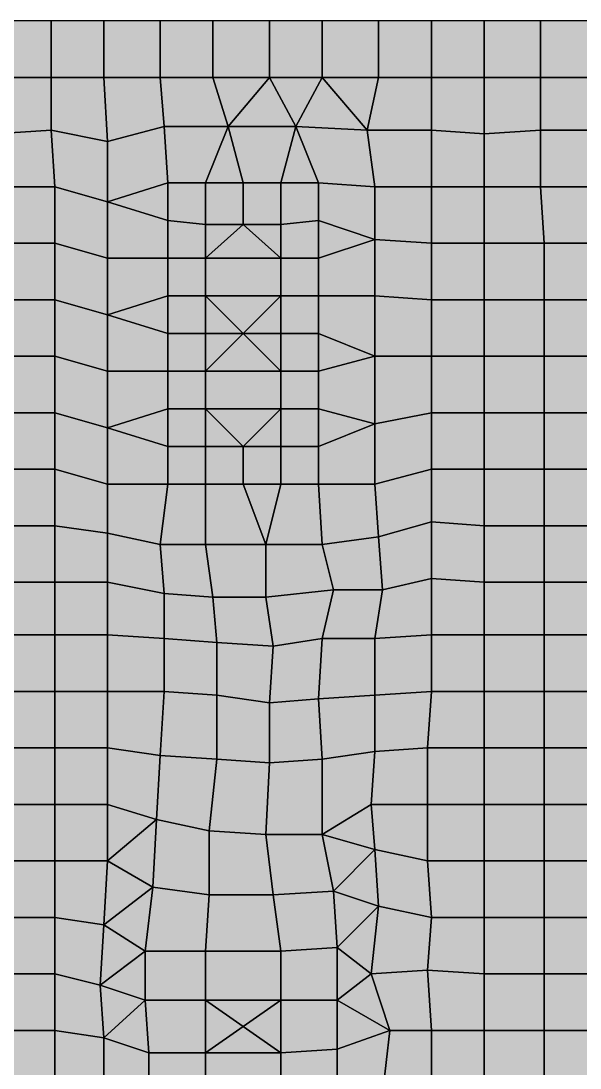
# Model space of a CAD drawing. Header units: metres. Extents: x -7480 to 79269, y -9100 to 45880.
# Drawn here: x 10060 to 13030, y 39020 to 44580 of the extents above; entities that cross this region are included whole.
import ezdxf

# ---------------------------------------------------------------- set-up
doc = ezdxf.new("R2010")
doc.units = ezdxf.units.M
doc.layers.add('COLOR_1', color=1, linetype='Continuous')
doc.layers.add('COLOR_181', color=181, linetype='Continuous')

msp = doc.modelspace()

# ---------------------------------------------------------------- hatches: boundary and pattern name
at = {"layer": 'COLOR_1'}
for points in [[(10840, 42120), (11040, 42120), (11040, 42320), (10840, 42320)], [(11040, 42120), (11240, 42120), (11240, 42320), (11040, 42320)], [(11240, 42120), (11440, 42120), (11440, 42320), (11240, 42320)], [(11440, 42120), (11640, 42120), (11640, 42320), (11440, 42320)], [(10500, 39780), (10720, 39640), (10760, 39980)], [(10720, 39640), (11040, 39640), (11060, 39940), (10760, 39980)], [(11040, 39640), (11440, 39640), (11400, 39940), (11060, 39940)], [(11400, 39940), (11440, 39640), (11740, 39660), (11720, 39960)], [(11720, 39960), (11740, 39660), (11960, 39880)], [(11740, 39660), (11920, 39520), (11960, 39880)], [(10480, 39460), (10720, 39640), (10500, 39780)], [(11740, 39380), (11920, 39520), (11740, 39660)], [(10480, 39460), (10720, 39380), (10720, 39640)], [(10720, 39380), (11040, 39380), (11040, 39640), (10720, 39640)], [(11740, 38840), (11980, 38880), (12020, 39220), (11740, 39120)], [(11980, 38880), (12240, 38940), (12240, 39220), (12020, 39220)], [(12240, 38940), (12520, 38940), (12520, 39220), (12240, 39220)], [(11440, 38840), (11740, 38840), (11740, 39120), (11440, 39100)]]:
    msp.add_hatch(color=256, dxfattribs=at).paths.add_polyline_path(points)
at = {"layer": 'COLOR_181'}
for points in [[(9920, 44280), (10220, 44280), (10220, 44580), (9920, 44580)], [(10220, 44280), (10500, 44280), (10500, 44580), (10220, 44580)], [(10500, 44280), (10800, 44280), (10800, 44580), (10500, 44580)], [(10800, 44280), (11080, 44280), (11080, 44580), (10800, 44580)], [(11080, 44280), (11380, 44280), (11380, 44580), (11080, 44580)], [(11380, 44280), (11660, 44280), (11660, 44580), (11380, 44580)], [(11660, 44280), (11960, 44280), (11960, 44580), (11660, 44580)], [(11960, 44280), (12240, 44280), (12240, 44580), (11960, 44580)], [(12240, 44280), (12520, 44280), (12520, 44580), (12240, 44580)], [(12520, 44280), (12820, 44280), (12820, 44580), (12520, 44580)], [(12820, 44280), (13120, 44280), (13120, 44580), (12820, 44580)], [(9920, 43980), (10220, 44000), (10220, 44280), (9920, 44280)], [(10220, 44000), (10520, 43940), (10500, 44280), (10220, 44280)], [(10500, 44280), (10520, 43940), (10820, 44020), (10800, 44280)], [(10800, 44280), (10820, 44020), (11160, 44020), (11080, 44280)], [(11080, 44280), (11160, 44020), (11380, 44280)], [(11160, 44020), (11520, 44020), (11380, 44280)], [(11380, 44280), (11520, 44020), (11660, 44280)], [(11520, 44020), (11900, 44000), (11660, 44280)], [(11660, 44280), (11900, 44000), (11960, 44280)], [(11900, 44000), (12240, 44000), (12240, 44280), (11960, 44280)], [(12240, 44000), (12520, 43980), (12520, 44280), (12240, 44280)], [(12520, 43980), (12820, 44000), (12820, 44280), (12520, 44280)], [(12820, 44000), (13120, 44000), (13120, 44280), (12820, 44280)], [(9920, 43700), (10240, 43700), (10220, 44000), (9920, 43980)], [(10220, 44000), (10240, 43700), (10520, 43620), (10520, 43940)], [(10520, 43620), (10840, 43720), (10820, 44020), (10520, 43940)], [(10820, 44020), (10840, 43720), (11040, 43720), (11160, 44020)], [(11040, 43720), (11240, 43720), (11160, 44020)], [(11160, 44020), (11240, 43720), (11440, 43720), (11520, 44020)], [(11440, 43720), (11640, 43720), (11520, 44020)], [(11520, 44020), (11640, 43720), (11940, 43700), (11900, 44000)], [(11900, 44000), (11940, 43700), (12240, 43700), (12240, 44000)], [(12240, 43700), (12520, 43700), (12520, 43980), (12240, 44000)], [(12520, 43700), (12820, 43700), (12820, 44000), (12520, 43980)], [(12820, 43700), (13120, 43700), (13120, 44000), (12820, 44000)], [(10520, 43620), (10840, 43520), (10840, 43720)], [(10840, 43520), (11040, 43500), (11040, 43720), (10840, 43720)], [(11040, 43500), (11240, 43500), (11240, 43720), (11040, 43720)], [(11240, 43500), (11440, 43500), (11440, 43720), (11240, 43720)], [(11440, 43500), (11640, 43520), (11640, 43720), (11440, 43720)], [(11640, 43520), (11940, 43420), (11940, 43700), (11640, 43720)], [(9920, 43400), (10240, 43400), (10240, 43700), (9920, 43700)], [(10240, 43400), (10520, 43320), (10520, 43620), (10240, 43700)], [(11940, 43420), (12240, 43400), (12240, 43700), (11940, 43700)], [(12240, 43400), (12520, 43400), (12520, 43700), (12240, 43700)], [(12520, 43400), (12840, 43400), (12820, 43700), (12520, 43700)], [(12820, 43700), (12840, 43400), (13120, 43400), (13120, 43700)], [(10520, 43320), (10840, 43320), (10840, 43520), (10520, 43620)], [(10840, 43320), (11040, 43320), (11040, 43500), (10840, 43520)], [(11040, 43320), (11240, 43500), (11040, 43500)], [(11040, 43320), (11440, 43320), (11240, 43500)], [(11240, 43500), (11440, 43320), (11440, 43500)], [(11440, 43320), (11640, 43320), (11640, 43520), (11440, 43500)], [(11640, 43320), (11940, 43420), (11640, 43520)], [(9920, 43100), (10240, 43100), (10240, 43400), (9920, 43400)], [(10240, 43100), (10520, 43020), (10520, 43320), (10240, 43400)], [(11640, 43120), (11940, 43120), (11940, 43420), (11640, 43320)], [(11940, 43120), (12240, 43100), (12240, 43400), (11940, 43420)], [(12240, 43100), (12520, 43100), (12520, 43400), (12240, 43400)], [(12520, 43100), (12840, 43100), (12840, 43400), (12520, 43400)], [(12840, 43100), (13140, 43100), (13120, 43400), (12840, 43400)], [(10520, 43020), (10840, 43120), (10840, 43320), (10520, 43320)], [(10840, 43120), (11040, 43120), (11040, 43320), (10840, 43320)], [(11040, 43120), (11440, 43120), (11440, 43320), (11040, 43320)], [(11440, 43120), (11640, 43120), (11640, 43320), (11440, 43320)], [(9920, 42800), (10240, 42800), (10240, 43100), (9920, 43100)], [(10240, 42800), (10520, 42720), (10520, 43020), (10240, 43100)], [(10520, 43020), (10840, 42920), (10840, 43120)], [(10840, 42920), (11040, 42920), (11040, 43120), (10840, 43120)], [(11040, 42920), (11240, 42920), (11040, 43120)], [(11040, 43120), (11240, 42920), (11440, 43120)], [(11240, 42920), (11440, 42920), (11440, 43120)], [(11440, 42920), (11640, 42920), (11640, 43120), (11440, 43120)], [(11640, 42920), (11940, 42800), (11940, 43120), (11640, 43120)], [(11940, 42800), (12240, 42800), (12240, 43100), (11940, 43120)], [(12240, 42800), (12520, 42800), (12520, 43100), (12240, 43100)], [(12520, 42800), (12840, 42800), (12840, 43100), (12520, 43100)], [(12840, 42800), (13140, 42800), (13140, 43100), (12840, 43100)], [(10520, 42720), (10840, 42720), (10840, 42920), (10520, 43020)], [(10840, 42720), (11040, 42720), (11040, 42920), (10840, 42920)], [(11040, 42720), (11440, 42720), (11240, 42920)], [(11040, 42720), (11240, 42920), (11040, 42920)], [(11240, 42920), (11440, 42720), (11440, 42920)], [(11440, 42720), (11640, 42720), (11640, 42920), (11440, 42920)], [(11640, 42720), (11940, 42800), (11640, 42920)], [(9920, 42500), (10240, 42500), (10240, 42800), (9920, 42800)], [(10240, 42500), (10520, 42420), (10520, 42720), (10240, 42800)], [(11640, 42520), (11940, 42440), (11940, 42800), (11640, 42720)], [(11940, 42440), (12240, 42500), (12240, 42800), (11940, 42800)], [(12240, 42500), (12520, 42500), (12520, 42800), (12240, 42800)], [(12520, 42500), (12840, 42500), (12840, 42800), (12520, 42800)], [(12840, 42500), (13140, 42500), (13140, 42800), (12840, 42800)], [(10520, 42420), (10840, 42520), (10840, 42720), (10520, 42720)], [(10840, 42520), (11040, 42520), (11040, 42720), (10840, 42720)], [(11040, 42520), (11440, 42520), (11440, 42720), (11040, 42720)], [(11440, 42520), (11640, 42520), (11640, 42720), (11440, 42720)], [(9920, 42200), (10240, 42200), (10240, 42500), (9920, 42500)], [(10240, 42200), (10520, 42120), (10520, 42420), (10240, 42500)], [(10520, 42420), (10840, 42320), (10840, 42520)], [(10840, 42320), (11040, 42320), (11040, 42520), (10840, 42520)], [(11040, 42320), (11240, 42320), (11040, 42520)], [(11040, 42520), (11240, 42320), (11440, 42520)], [(11240, 42320), (11440, 42320), (11440, 42520)], [(11440, 42320), (11640, 42320), (11640, 42520), (11440, 42520)], [(11640, 42320), (11940, 42440), (11640, 42520)], [(11940, 42120), (12240, 42200), (12240, 42500), (11940, 42440)], [(12240, 42200), (12520, 42200), (12520, 42500), (12240, 42500)], [(12520, 42200), (12840, 42200), (12840, 42500), (12520, 42500)], [(12840, 42200), (13140, 42200), (13140, 42500), (12840, 42500)], [(11640, 42120), (11940, 42120), (11940, 42440), (11640, 42320)], [(10520, 42120), (10840, 42120), (10840, 42320), (10520, 42420)], [(9920, 41900), (10240, 41900), (10240, 42200), (9920, 42200)], [(10240, 41900), (10520, 41860), (10520, 42120), (10240, 42200)], [(11940, 42120), (11960, 41840), (12240, 41920), (12240, 42200)], [(12240, 41920), (12520, 41900), (12520, 42200), (12240, 42200)], [(12520, 41900), (12840, 41900), (12840, 42200), (12520, 42200)], [(12840, 41900), (13160, 41900), (13140, 42200), (12840, 42200)], [(10520, 41860), (10800, 41800), (10840, 42120), (10520, 42120)], [(10800, 41800), (11040, 41800), (11040, 42120), (10840, 42120)], [(11040, 41800), (11360, 41800), (11240, 42120), (11040, 42120)], [(11240, 42120), (11360, 41800), (11440, 42120)], [(11360, 41800), (11660, 41800), (11640, 42120), (11440, 42120)], [(11640, 42120), (11660, 41800), (11960, 41840), (11940, 42120)], [(9920, 41600), (10240, 41600), (10240, 41900), (9920, 41900)], [(10240, 41600), (10520, 41600), (10520, 41860), (10240, 41900)], [(11960, 41840), (11980, 41560), (12240, 41620), (12240, 41920)], [(12240, 41620), (12520, 41600), (12520, 41900), (12240, 41920)], [(12520, 41600), (12840, 41600), (12840, 41900), (12520, 41900)], [(12840, 41600), (13140, 41600), (13160, 41900), (12840, 41900)], [(10520, 41600), (10820, 41540), (10800, 41800), (10520, 41860)], [(11660, 41800), (11720, 41560), (11980, 41560), (11960, 41840)], [(10800, 41800), (10820, 41540), (11080, 41520), (11040, 41800)], [(11040, 41800), (11080, 41520), (11360, 41520), (11360, 41800)], [(11360, 41520), (11720, 41560), (11660, 41800), (11360, 41800)], [(9920, 41320), (10240, 41320), (10240, 41600), (9920, 41600)], [(10240, 41320), (10520, 41320), (10520, 41600), (10240, 41600)], [(10520, 41320), (10820, 41300), (10820, 41540), (10520, 41600)], [(11940, 41300), (12240, 41320), (12240, 41620), (11980, 41560)], [(12240, 41320), (12520, 41320), (12520, 41600), (12240, 41620)], [(12520, 41320), (12840, 41320), (12840, 41600), (12520, 41600)], [(12840, 41320), (13160, 41320), (13140, 41600), (12840, 41600)], [(10820, 41300), (11100, 41280), (11080, 41520), (10820, 41540)], [(11360, 41520), (11400, 41260), (11660, 41300), (11720, 41560)], [(11660, 41300), (11940, 41300), (11980, 41560), (11720, 41560)], [(11080, 41520), (11100, 41280), (11400, 41260), (11360, 41520)], [(9920, 41020), (10240, 41020), (10240, 41320), (9920, 41320)], [(10240, 41020), (10520, 41020), (10520, 41320), (10240, 41320)], [(10520, 41020), (10820, 41020), (10820, 41300), (10520, 41320)], [(11940, 41000), (12240, 41020), (12240, 41320), (11940, 41300)], [(12240, 41020), (12520, 41020), (12520, 41320), (12240, 41320)], [(12520, 41020), (12840, 41020), (12840, 41320), (12520, 41320)], [(12840, 41020), (13140, 41020), (13160, 41320), (12840, 41320)], [(10820, 41020), (11100, 41000), (11100, 41280), (10820, 41300)], [(11100, 41000), (11380, 40960), (11400, 41260), (11100, 41280)], [(11380, 40960), (11640, 40980), (11660, 41300), (11400, 41260)], [(11640, 40980), (11940, 41000), (11940, 41300), (11660, 41300)], [(9920, 40720), (10240, 40720), (10240, 41020), (9920, 41020)], [(10240, 40720), (10520, 40720), (10520, 41020), (10240, 41020)], [(10520, 40720), (10800, 40680), (10820, 41020), (10520, 41020)], [(10800, 40680), (11100, 40660), (11100, 41000), (10820, 41020)], [(11100, 40660), (11380, 40640), (11380, 40960), (11100, 41000)], [(11380, 40640), (11660, 40660), (11640, 40980), (11380, 40960)], [(11640, 40980), (11660, 40660), (11940, 40700), (11940, 41000)], [(11940, 40700), (12220, 40720), (12240, 41020), (11940, 41000)], [(12220, 40720), (12520, 40720), (12520, 41020), (12240, 41020)], [(12520, 40720), (12840, 40720), (12840, 41020), (12520, 41020)], [(12840, 40720), (13140, 40720), (13140, 41020), (12840, 41020)], [(9920, 40420), (10240, 40420), (10240, 40720), (9920, 40720)], [(10240, 40420), (10520, 40420), (10520, 40720), (10240, 40720)], [(10520, 40420), (10780, 40340), (10800, 40680), (10520, 40720)], [(11660, 40260), (11920, 40420), (11940, 40700), (11660, 40660)], [(11920, 40420), (12220, 40420), (12220, 40720), (11940, 40700)], [(12220, 40420), (12520, 40420), (12520, 40720), (12220, 40720)], [(12520, 40420), (12840, 40420), (12840, 40720), (12520, 40720)], [(12840, 40420), (13140, 40420), (13140, 40720), (12840, 40720)], [(10780, 40340), (11060, 40280), (11100, 40660), (10800, 40680)], [(11060, 40280), (11360, 40260), (11380, 40640), (11100, 40660)], [(11360, 40260), (11660, 40260), (11660, 40660), (11380, 40640)], [(9920, 40120), (10240, 40120), (10240, 40420), (9920, 40420)], [(10240, 40120), (10520, 40120), (10520, 40420), (10240, 40420)], [(10520, 40120), (10780, 40340), (10520, 40420)], [(11660, 40260), (11940, 40180), (11920, 40420)], [(11920, 40420), (11940, 40180), (12220, 40120), (12220, 40420)], [(12220, 40120), (12520, 40120), (12520, 40420), (12220, 40420)], [(12520, 40120), (12840, 40120), (12840, 40420), (12520, 40420)], [(12840, 40120), (13140, 40120), (13140, 40420), (12840, 40420)], [(10520, 40120), (10760, 39980), (10780, 40340)], [(10760, 39980), (11060, 39940), (11060, 40280), (10780, 40340)], [(11060, 39940), (11400, 39940), (11360, 40260), (11060, 40280)], [(11360, 40260), (11400, 39940), (11720, 39960), (11660, 40260)], [(11660, 40260), (11720, 39960), (11940, 40180)], [(11720, 39960), (11960, 39880), (11940, 40180)], [(11940, 40180), (11960, 39880), (12240, 39820), (12220, 40120)], [(9920, 39820), (10240, 39820), (10240, 40120), (9920, 40120)], [(10240, 39820), (10500, 39780), (10520, 40120), (10240, 40120)], [(10500, 39780), (10760, 39980), (10520, 40120)], [(12220, 40120), (12240, 39820), (12520, 39820), (12520, 40120)], [(12520, 39820), (12840, 39820), (12840, 40120), (12520, 40120)], [(12840, 39820), (13140, 39820), (13140, 40120), (12840, 40120)], [(11920, 39520), (12220, 39540), (12240, 39820), (11960, 39880)], [(9920, 39520), (10240, 39520), (10240, 39820), (9920, 39820)], [(10240, 39520), (10480, 39460), (10500, 39780), (10240, 39820)], [(12220, 39540), (12520, 39520), (12520, 39820), (12240, 39820)], [(12520, 39520), (12840, 39520), (12840, 39820), (12520, 39820)], [(12840, 39520), (13140, 39520), (13140, 39820), (12840, 39820)], [(11440, 39380), (11740, 39380), (11740, 39660), (11440, 39640)], [(11040, 39380), (11440, 39380), (11440, 39640), (11040, 39640)], [(11920, 39520), (12020, 39220), (12240, 39220), (12220, 39540)], [(12220, 39540), (12240, 39220), (12520, 39220), (12520, 39520)], [(9920, 39220), (10240, 39220), (10240, 39520), (9920, 39520)], [(10240, 39220), (10500, 39180), (10480, 39460), (10240, 39520)], [(11740, 39380), (12020, 39220), (11920, 39520)], [(12520, 39220), (12840, 39220), (12840, 39520), (12520, 39520)], [(12840, 39220), (13140, 39220), (13140, 39520), (12840, 39520)], [(10480, 39460), (10500, 39180), (10720, 39380)], [(10500, 39180), (10740, 39100), (10720, 39380)], [(10720, 39380), (10740, 39100), (11040, 39100), (11040, 39380)], [(11040, 39100), (11240, 39240), (11040, 39380)], [(11040, 39380), (11240, 39240), (11440, 39380)], [(11240, 39240), (11440, 39100), (11440, 39380)], [(11440, 39100), (11740, 39120), (11740, 39380), (11440, 39380)], [(11740, 39120), (12020, 39220), (11740, 39380)], [(9920, 38940), (10240, 38940), (10240, 39220), (9920, 39220)], [(10240, 38940), (10500, 38900), (10500, 39180), (10240, 39220)], [(11040, 39100), (11440, 39100), (11240, 39240)], [(12520, 38940), (12840, 38940), (12840, 39220), (12520, 39220)], [(12840, 38940), (13140, 38940), (13140, 39220), (12840, 39220)], [(10500, 38900), (10740, 38840), (10740, 39100), (10500, 39180)], [(10740, 38840), (11040, 38840), (11040, 39100), (10740, 39100)], [(11040, 38840), (11440, 38840), (11440, 39100), (11040, 39100)]]:
    msp.add_hatch(color=256, dxfattribs=at).paths.add_polyline_path(points)

# ---------------------------------------------------------------- linework, layer by layer
at = {"layer": 'COLOR_1'}
for points in [[(10840, 42120), (11040, 42120), (11040, 42320), (10840, 42320)], [(11040, 42120), (11240, 42120), (11240, 42320), (11040, 42320)], [(11240, 42120), (11440, 42120), (11440, 42320), (11240, 42320)], [(11440, 42120), (11640, 42120), (11640, 42320), (11440, 42320)], [(10500, 39780), (10720, 39640), (10760, 39980)], [(10720, 39640), (11040, 39640), (11060, 39940), (10760, 39980)], [(11040, 39640), (11440, 39640), (11400, 39940), (11060, 39940)], [(11400, 39940), (11440, 39640), (11740, 39660), (11720, 39960)], [(11720, 39960), (11740, 39660), (11960, 39880)], [(11740, 39660), (11920, 39520), (11960, 39880)], [(10480, 39460), (10720, 39640), (10500, 39780)], [(11740, 39380), (11920, 39520), (11740, 39660)], [(10480, 39460), (10720, 39380), (10720, 39640)], [(10720, 39380), (11040, 39380), (11040, 39640), (10720, 39640)], [(11740, 38840), (11980, 38880), (12020, 39220), (11740, 39120)], [(11980, 38880), (12240, 38940), (12240, 39220), (12020, 39220)], [(12240, 38940), (12520, 38940), (12520, 39220), (12240, 39220)], [(11440, 38840), (11740, 38840), (11740, 39120), (11440, 39100)]]:
    msp.add_lwpolyline(points, close=True, dxfattribs=at)
at = {"layer": 'COLOR_181'}
for points in [[(9920, 44280), (10220, 44280), (10220, 44580), (9920, 44580)], [(10220, 44280), (10500, 44280), (10500, 44580), (10220, 44580)], [(10500, 44280), (10800, 44280), (10800, 44580), (10500, 44580)], [(10800, 44280), (11080, 44280), (11080, 44580), (10800, 44580)], [(11080, 44280), (11380, 44280), (11380, 44580), (11080, 44580)], [(11380, 44280), (11660, 44280), (11660, 44580), (11380, 44580)], [(11660, 44280), (11960, 44280), (11960, 44580), (11660, 44580)], [(11960, 44280), (12240, 44280), (12240, 44580), (11960, 44580)], [(12240, 44280), (12520, 44280), (12520, 44580), (12240, 44580)], [(12520, 44280), (12820, 44280), (12820, 44580), (12520, 44580)], [(12820, 44280), (13120, 44280), (13120, 44580), (12820, 44580)], [(9920, 43980), (10220, 44000), (10220, 44280), (9920, 44280)], [(10220, 44000), (10520, 43940), (10500, 44280), (10220, 44280)], [(10500, 44280), (10520, 43940), (10820, 44020), (10800, 44280)], [(10800, 44280), (10820, 44020), (11160, 44020), (11080, 44280)], [(11080, 44280), (11160, 44020), (11380, 44280)], [(11160, 44020), (11520, 44020), (11380, 44280)], [(11380, 44280), (11520, 44020), (11660, 44280)], [(11520, 44020), (11900, 44000), (11660, 44280)], [(11660, 44280), (11900, 44000), (11960, 44280)], [(11900, 44000), (12240, 44000), (12240, 44280), (11960, 44280)], [(12240, 44000), (12520, 43980), (12520, 44280), (12240, 44280)], [(12520, 43980), (12820, 44000), (12820, 44280), (12520, 44280)], [(12820, 44000), (13120, 44000), (13120, 44280), (12820, 44280)], [(9920, 43700), (10240, 43700), (10220, 44000), (9920, 43980)], [(10220, 44000), (10240, 43700), (10520, 43620), (10520, 43940)], [(10520, 43620), (10840, 43720), (10820, 44020), (10520, 43940)], [(10820, 44020), (10840, 43720), (11040, 43720), (11160, 44020)], [(11040, 43720), (11240, 43720), (11160, 44020)], [(11160, 44020), (11240, 43720), (11440, 43720), (11520, 44020)], [(11440, 43720), (11640, 43720), (11520, 44020)], [(11520, 44020), (11640, 43720), (11940, 43700), (11900, 44000)], [(11900, 44000), (11940, 43700), (12240, 43700), (12240, 44000)], [(12240, 43700), (12520, 43700), (12520, 43980), (12240, 44000)], [(12520, 43700), (12820, 43700), (12820, 44000), (12520, 43980)], [(12820, 43700), (13120, 43700), (13120, 44000), (12820, 44000)], [(10520, 43620), (10840, 43520), (10840, 43720)], [(10840, 43520), (11040, 43500), (11040, 43720), (10840, 43720)], [(11040, 43500), (11240, 43500), (11240, 43720), (11040, 43720)], [(11240, 43500), (11440, 43500), (11440, 43720), (11240, 43720)], [(11440, 43500), (11640, 43520), (11640, 43720), (11440, 43720)], [(11640, 43520), (11940, 43420), (11940, 43700), (11640, 43720)], [(9920, 43400), (10240, 43400), (10240, 43700), (9920, 43700)], [(10240, 43400), (10520, 43320), (10520, 43620), (10240, 43700)], [(11940, 43420), (12240, 43400), (12240, 43700), (11940, 43700)], [(12240, 43400), (12520, 43400), (12520, 43700), (12240, 43700)], [(12520, 43400), (12840, 43400), (12820, 43700), (12520, 43700)], [(12820, 43700), (12840, 43400), (13120, 43400), (13120, 43700)], [(10520, 43320), (10840, 43320), (10840, 43520), (10520, 43620)], [(10840, 43320), (11040, 43320), (11040, 43500), (10840, 43520)], [(11040, 43320), (11240, 43500), (11040, 43500)], [(11040, 43320), (11440, 43320), (11240, 43500)], [(11240, 43500), (11440, 43320), (11440, 43500)], [(11440, 43320), (11640, 43320), (11640, 43520), (11440, 43500)], [(11640, 43320), (11940, 43420), (11640, 43520)], [(9920, 43100), (10240, 43100), (10240, 43400), (9920, 43400)], [(10240, 43100), (10520, 43020), (10520, 43320), (10240, 43400)], [(11640, 43120), (11940, 43120), (11940, 43420), (11640, 43320)], [(11940, 43120), (12240, 43100), (12240, 43400), (11940, 43420)], [(12240, 43100), (12520, 43100), (12520, 43400), (12240, 43400)], [(12520, 43100), (12840, 43100), (12840, 43400), (12520, 43400)], [(12840, 43100), (13140, 43100), (13120, 43400), (12840, 43400)], [(10520, 43020), (10840, 43120), (10840, 43320), (10520, 43320)], [(10840, 43120), (11040, 43120), (11040, 43320), (10840, 43320)], [(11040, 43120), (11440, 43120), (11440, 43320), (11040, 43320)], [(11440, 43120), (11640, 43120), (11640, 43320), (11440, 43320)], [(9920, 42800), (10240, 42800), (10240, 43100), (9920, 43100)], [(10240, 42800), (10520, 42720), (10520, 43020), (10240, 43100)], [(10520, 43020), (10840, 42920), (10840, 43120)], [(10840, 42920), (11040, 42920), (11040, 43120), (10840, 43120)], [(11040, 42920), (11240, 42920), (11040, 43120)], [(11040, 43120), (11240, 42920), (11440, 43120)], [(11240, 42920), (11440, 42920), (11440, 43120)], [(11440, 42920), (11640, 42920), (11640, 43120), (11440, 43120)], [(11640, 42920), (11940, 42800), (11940, 43120), (11640, 43120)], [(11940, 42800), (12240, 42800), (12240, 43100), (11940, 43120)], [(12240, 42800), (12520, 42800), (12520, 43100), (12240, 43100)], [(12520, 42800), (12840, 42800), (12840, 43100), (12520, 43100)], [(12840, 42800), (13140, 42800), (13140, 43100), (12840, 43100)], [(10520, 42720), (10840, 42720), (10840, 42920), (10520, 43020)], [(10840, 42720), (11040, 42720), (11040, 42920), (10840, 42920)], [(11040, 42720), (11440, 42720), (11240, 42920)], [(11040, 42720), (11240, 42920), (11040, 42920)], [(11240, 42920), (11440, 42720), (11440, 42920)], [(11440, 42720), (11640, 42720), (11640, 42920), (11440, 42920)], [(11640, 42720), (11940, 42800), (11640, 42920)], [(9920, 42500), (10240, 42500), (10240, 42800), (9920, 42800)], [(10240, 42500), (10520, 42420), (10520, 42720), (10240, 42800)], [(11640, 42520), (11940, 42440), (11940, 42800), (11640, 42720)], [(11940, 42440), (12240, 42500), (12240, 42800), (11940, 42800)], [(12240, 42500), (12520, 42500), (12520, 42800), (12240, 42800)], [(12520, 42500), (12840, 42500), (12840, 42800), (12520, 42800)], [(12840, 42500), (13140, 42500), (13140, 42800), (12840, 42800)], [(10520, 42420), (10840, 42520), (10840, 42720), (10520, 42720)], [(10840, 42520), (11040, 42520), (11040, 42720), (10840, 42720)], [(11040, 42520), (11440, 42520), (11440, 42720), (11040, 42720)], [(11440, 42520), (11640, 42520), (11640, 42720), (11440, 42720)], [(9920, 42200), (10240, 42200), (10240, 42500), (9920, 42500)], [(10240, 42200), (10520, 42120), (10520, 42420), (10240, 42500)], [(10520, 42420), (10840, 42320), (10840, 42520)], [(10840, 42320), (11040, 42320), (11040, 42520), (10840, 42520)], [(11040, 42320), (11240, 42320), (11040, 42520)], [(11040, 42520), (11240, 42320), (11440, 42520)], [(11240, 42320), (11440, 42320), (11440, 42520)], [(11440, 42320), (11640, 42320), (11640, 42520), (11440, 42520)], [(11640, 42320), (11940, 42440), (11640, 42520)], [(11940, 42120), (12240, 42200), (12240, 42500), (11940, 42440)], [(12240, 42200), (12520, 42200), (12520, 42500), (12240, 42500)], [(12520, 42200), (12840, 42200), (12840, 42500), (12520, 42500)], [(12840, 42200), (13140, 42200), (13140, 42500), (12840, 42500)], [(11640, 42120), (11940, 42120), (11940, 42440), (11640, 42320)], [(10520, 42120), (10840, 42120), (10840, 42320), (10520, 42420)], [(9920, 41900), (10240, 41900), (10240, 42200), (9920, 42200)], [(10240, 41900), (10520, 41860), (10520, 42120), (10240, 42200)], [(11940, 42120), (11960, 41840), (12240, 41920), (12240, 42200)], [(12240, 41920), (12520, 41900), (12520, 42200), (12240, 42200)], [(12520, 41900), (12840, 41900), (12840, 42200), (12520, 42200)], [(12840, 41900), (13160, 41900), (13140, 42200), (12840, 42200)], [(10520, 41860), (10800, 41800), (10840, 42120), (10520, 42120)], [(10800, 41800), (11040, 41800), (11040, 42120), (10840, 42120)], [(11040, 41800), (11360, 41800), (11240, 42120), (11040, 42120)], [(11240, 42120), (11360, 41800), (11440, 42120)], [(11360, 41800), (11660, 41800), (11640, 42120), (11440, 42120)], [(11640, 42120), (11660, 41800), (11960, 41840), (11940, 42120)], [(9920, 41600), (10240, 41600), (10240, 41900), (9920, 41900)], [(10240, 41600), (10520, 41600), (10520, 41860), (10240, 41900)], [(11960, 41840), (11980, 41560), (12240, 41620), (12240, 41920)], [(12240, 41620), (12520, 41600), (12520, 41900), (12240, 41920)], [(12520, 41600), (12840, 41600), (12840, 41900), (12520, 41900)], [(12840, 41600), (13140, 41600), (13160, 41900), (12840, 41900)], [(10520, 41600), (10820, 41540), (10800, 41800), (10520, 41860)], [(11660, 41800), (11720, 41560), (11980, 41560), (11960, 41840)], [(10800, 41800), (10820, 41540), (11080, 41520), (11040, 41800)], [(11040, 41800), (11080, 41520), (11360, 41520), (11360, 41800)], [(11360, 41520), (11720, 41560), (11660, 41800), (11360, 41800)], [(9920, 41320), (10240, 41320), (10240, 41600), (9920, 41600)], [(10240, 41320), (10520, 41320), (10520, 41600), (10240, 41600)], [(10520, 41320), (10820, 41300), (10820, 41540), (10520, 41600)], [(11940, 41300), (12240, 41320), (12240, 41620), (11980, 41560)], [(12240, 41320), (12520, 41320), (12520, 41600), (12240, 41620)], [(12520, 41320), (12840, 41320), (12840, 41600), (12520, 41600)], [(12840, 41320), (13160, 41320), (13140, 41600), (12840, 41600)], [(10820, 41300), (11100, 41280), (11080, 41520), (10820, 41540)], [(11360, 41520), (11400, 41260), (11660, 41300), (11720, 41560)], [(11660, 41300), (11940, 41300), (11980, 41560), (11720, 41560)], [(11080, 41520), (11100, 41280), (11400, 41260), (11360, 41520)], [(9920, 41020), (10240, 41020), (10240, 41320), (9920, 41320)], [(10240, 41020), (10520, 41020), (10520, 41320), (10240, 41320)], [(10520, 41020), (10820, 41020), (10820, 41300), (10520, 41320)], [(11940, 41000), (12240, 41020), (12240, 41320), (11940, 41300)], [(12240, 41020), (12520, 41020), (12520, 41320), (12240, 41320)], [(12520, 41020), (12840, 41020), (12840, 41320), (12520, 41320)], [(12840, 41020), (13140, 41020), (13160, 41320), (12840, 41320)], [(10820, 41020), (11100, 41000), (11100, 41280), (10820, 41300)], [(11100, 41000), (11380, 40960), (11400, 41260), (11100, 41280)], [(11380, 40960), (11640, 40980), (11660, 41300), (11400, 41260)], [(11640, 40980), (11940, 41000), (11940, 41300), (11660, 41300)], [(9920, 40720), (10240, 40720), (10240, 41020), (9920, 41020)], [(10240, 40720), (10520, 40720), (10520, 41020), (10240, 41020)], [(10520, 40720), (10800, 40680), (10820, 41020), (10520, 41020)], [(10800, 40680), (11100, 40660), (11100, 41000), (10820, 41020)], [(11100, 40660), (11380, 40640), (11380, 40960), (11100, 41000)], [(11380, 40640), (11660, 40660), (11640, 40980), (11380, 40960)], [(11640, 40980), (11660, 40660), (11940, 40700), (11940, 41000)], [(11940, 40700), (12220, 40720), (12240, 41020), (11940, 41000)], [(12220, 40720), (12520, 40720), (12520, 41020), (12240, 41020)], [(12520, 40720), (12840, 40720), (12840, 41020), (12520, 41020)], [(12840, 40720), (13140, 40720), (13140, 41020), (12840, 41020)], [(9920, 40420), (10240, 40420), (10240, 40720), (9920, 40720)], [(10240, 40420), (10520, 40420), (10520, 40720), (10240, 40720)], [(10520, 40420), (10780, 40340), (10800, 40680), (10520, 40720)], [(11660, 40260), (11920, 40420), (11940, 40700), (11660, 40660)], [(11920, 40420), (12220, 40420), (12220, 40720), (11940, 40700)], [(12220, 40420), (12520, 40420), (12520, 40720), (12220, 40720)], [(12520, 40420), (12840, 40420), (12840, 40720), (12520, 40720)], [(12840, 40420), (13140, 40420), (13140, 40720), (12840, 40720)], [(10780, 40340), (11060, 40280), (11100, 40660), (10800, 40680)], [(11060, 40280), (11360, 40260), (11380, 40640), (11100, 40660)], [(11360, 40260), (11660, 40260), (11660, 40660), (11380, 40640)], [(9920, 40120), (10240, 40120), (10240, 40420), (9920, 40420)], [(10240, 40120), (10520, 40120), (10520, 40420), (10240, 40420)], [(10520, 40120), (10780, 40340), (10520, 40420)], [(11660, 40260), (11940, 40180), (11920, 40420)], [(11920, 40420), (11940, 40180), (12220, 40120), (12220, 40420)], [(12220, 40120), (12520, 40120), (12520, 40420), (12220, 40420)], [(12520, 40120), (12840, 40120), (12840, 40420), (12520, 40420)], [(12840, 40120), (13140, 40120), (13140, 40420), (12840, 40420)], [(10520, 40120), (10760, 39980), (10780, 40340)], [(10760, 39980), (11060, 39940), (11060, 40280), (10780, 40340)], [(11060, 39940), (11400, 39940), (11360, 40260), (11060, 40280)], [(11360, 40260), (11400, 39940), (11720, 39960), (11660, 40260)], [(11660, 40260), (11720, 39960), (11940, 40180)], [(11720, 39960), (11960, 39880), (11940, 40180)], [(11940, 40180), (11960, 39880), (12240, 39820), (12220, 40120)], [(9920, 39820), (10240, 39820), (10240, 40120), (9920, 40120)], [(10240, 39820), (10500, 39780), (10520, 40120), (10240, 40120)], [(10500, 39780), (10760, 39980), (10520, 40120)], [(12220, 40120), (12240, 39820), (12520, 39820), (12520, 40120)], [(12520, 39820), (12840, 39820), (12840, 40120), (12520, 40120)], [(12840, 39820), (13140, 39820), (13140, 40120), (12840, 40120)], [(11920, 39520), (12220, 39540), (12240, 39820), (11960, 39880)], [(9920, 39520), (10240, 39520), (10240, 39820), (9920, 39820)], [(10240, 39520), (10480, 39460), (10500, 39780), (10240, 39820)], [(12220, 39540), (12520, 39520), (12520, 39820), (12240, 39820)], [(12520, 39520), (12840, 39520), (12840, 39820), (12520, 39820)], [(12840, 39520), (13140, 39520), (13140, 39820), (12840, 39820)], [(11440, 39380), (11740, 39380), (11740, 39660), (11440, 39640)], [(11040, 39380), (11440, 39380), (11440, 39640), (11040, 39640)], [(11920, 39520), (12020, 39220), (12240, 39220), (12220, 39540)], [(12220, 39540), (12240, 39220), (12520, 39220), (12520, 39520)], [(9920, 39220), (10240, 39220), (10240, 39520), (9920, 39520)], [(10240, 39220), (10500, 39180), (10480, 39460), (10240, 39520)], [(11740, 39380), (12020, 39220), (11920, 39520)], [(12520, 39220), (12840, 39220), (12840, 39520), (12520, 39520)], [(12840, 39220), (13140, 39220), (13140, 39520), (12840, 39520)], [(10480, 39460), (10500, 39180), (10720, 39380)], [(10500, 39180), (10740, 39100), (10720, 39380)], [(10720, 39380), (10740, 39100), (11040, 39100), (11040, 39380)], [(11040, 39100), (11240, 39240), (11040, 39380)], [(11040, 39380), (11240, 39240), (11440, 39380)], [(11240, 39240), (11440, 39100), (11440, 39380)], [(11440, 39100), (11740, 39120), (11740, 39380), (11440, 39380)], [(11740, 39120), (12020, 39220), (11740, 39380)], [(9920, 38940), (10240, 38940), (10240, 39220), (9920, 39220)], [(10240, 38940), (10500, 38900), (10500, 39180), (10240, 39220)], [(11040, 39100), (11440, 39100), (11240, 39240)], [(12520, 38940), (12840, 38940), (12840, 39220), (12520, 39220)], [(12840, 38940), (13140, 38940), (13140, 39220), (12840, 39220)], [(10500, 38900), (10740, 38840), (10740, 39100), (10500, 39180)], [(10740, 38840), (11040, 38840), (11040, 39100), (10740, 39100)], [(11040, 38840), (11440, 38840), (11440, 39100), (11040, 39100)]]:
    msp.add_lwpolyline(points, close=True, dxfattribs=at)

doc.saveas('drawing.dxf')
